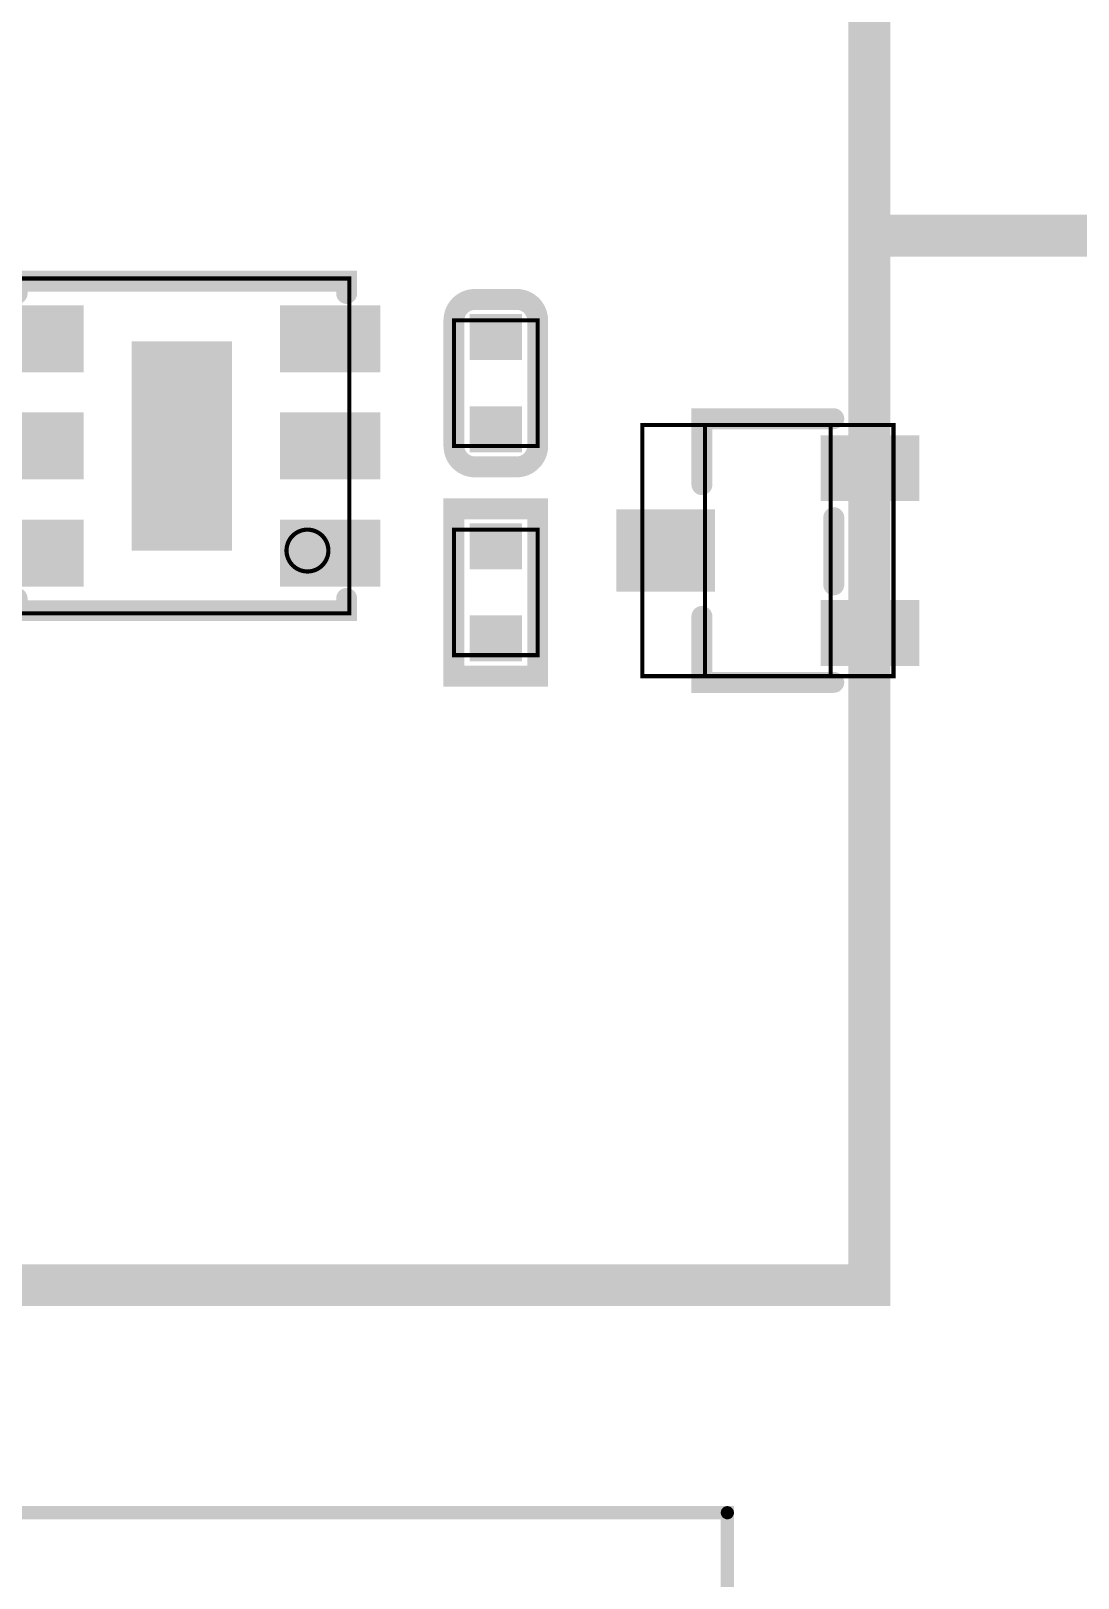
# Model space of a CAD drawing. Extents: x 60 to 160, y 44 to 135.
# Drawn here: x 118.21 to 124.56, y 79.87 to 89.26 of the extents above; entities that cross this region are included whole.
import ezdxf

# ---------------------------------------------------------------- set-up
doc = ezdxf.new("R2010")
doc.units = 0
for name, color, linetype in [('DRIL_PLTE_THRU_01', 3, 'CONTINUOUS'), ('DRIL_PLTE_THRU_02', 253, 'CONTINUOUS'), ('DRIL_PLTE_THRU_03', 4, 'CONTINUOUS'), ('DRIL_PLTE_THRU_04', 253, 'CONTINUOUS'), ('DRIL_PLTE_THRU_05', 210, 'CONTINUOUS'), ('DRIL_PLTE_THRU_06', 253, 'CONTINUOUS'), ('DRIL_PLTE_THRU_07', 57, 'CONTINUOUS'), ('DRIL_PLTE_THRU_08', 231, 'CONTINUOUS'), ('DRIL_PLTE_THRU_09', 253, 'CONTINUOUS'), ('DRIL_PLTE_THRU_10', 112, 'CONTINUOUS'), ('DRIL_PLTE_THRU_11', 216, 'CONTINUOUS'), ('DRIL_PLTE_THRU_12', 5, 'CONTINUOUS'), ('PADS_BOT', 5, 'CONTINUOUS'), ('PADS_INNER', 3, 'CONTINUOUS'), ('PADS_TOP', 3, 'CONTINUOUS'), ('PART_TOP_2DLINE_01', 255, 'CONTINUOUS'), ('PART_TOP_2DLINE_116', 255, 'CONTINUOUS'), ('PART_TOP_2DLINE_117', 255, 'CONTINUOUS'), ('PART_TOP_2DLINE_118', 255, 'CONTINUOUS'), ('PART_TOP_2DLINE_119', 255, 'CONTINUOUS'), ('PART_TOP_2DLINE_126', 255, 'CONTINUOUS')]:
    doc.layers.add(name, color=color, linetype=linetype)

# ---------------------------------------------------------------- blocks, each defined once
blk = doc.blocks.new('SMOOTH_0$127')
at = {"const_width": 0.0635}
blk.add_lwpolyline([(-0.03175, 0, 1), (0.03175, 0, 1)], format="xyb", close=True, dxfattribs=at)
blk = doc.blocks.new('SMOOTH_0$0254')
at = {"const_width": 0.0127}
blk.add_lwpolyline([(-0.00635, 0, 1), (0.00635, 0, 1)], format="xyb", close=True, dxfattribs=at)
blk = doc.blocks.new('PART_BODY_TOP_2')
at = {"layer": 'PART_TOP_2DLINE_01', "const_width": 0.127}
blk.add_lwpolyline([(-0.508, -0.127, 0.414214), (-0.381, -0.254), (0.381, -0.254, 0.414214), (0.508, -0.127), (0.508, 0.127, 0.414214), (0.381, 0.254), (-0.381, 0.254, 0.414214), (-0.508, 0.127)], format="xyb", close=True, dxfattribs=at)
at = {"layer": 'PART_TOP_2DLINE_116', "const_width": 0.0254}
blk.add_lwpolyline([(-0.381, 0.254), (-0.381, -0.254), (0.381, -0.254), (0.381, 0.254)], close=True, dxfattribs=at)
at = {"layer": 'PART_TOP_2DLINE_117', "const_width": 0.0254}
blk.add_lwpolyline([(-0.381, 0.254), (-0.381, -0.254), (0.381, -0.254), (0.381, 0.254)], close=True, dxfattribs=at)
at = {"layer": 'PART_TOP_2DLINE_01'}
for p in [(-0.508, -0.127), (-0.381, -0.254)]:
    blk.add_blockref('SMOOTH_0$127', p, dxfattribs=at)
at = {"layer": 'PART_TOP_2DLINE_116'}
for p in [(-0.381, 0.254), (0.381, 0.254), (-0.381, -0.254), (0.381, -0.254)]:
    blk.add_blockref('SMOOTH_0$0254', p, dxfattribs=at)
at = {"layer": 'PART_TOP_2DLINE_117'}
for p in [(-0.381, 0.254), (0.381, 0.254), (-0.381, -0.254), (0.381, -0.254)]:
    blk.add_blockref('SMOOTH_0$0254', p, dxfattribs=at)
blk = doc.blocks.new('DRIL_HOLE_0')
blk.add_lwpolyline([(0, 0, 1), (0, 0, 1)], format="xyb", close=True)
blk = doc.blocks.new('PAD_0')
blk.add_lwpolyline([(0, 0, 1), (0, 0, 1)], format="xyb", close=True)
blk = doc.blocks.new('PAD_3')
at = {"const_width": 0.2794}
blk.add_lwpolyline([(-0.15875, 0), (0.15875, 0)], dxfattribs=at)
blk = doc.blocks.new('STK_TOP_90')
at = {"layer": 'DRIL_PLTE_THRU_01'}
blk.add_blockref('DRIL_HOLE_0', (0, 0), dxfattribs=at)
at = {"layer": 'DRIL_PLTE_THRU_02'}
blk.add_blockref('DRIL_HOLE_0', (0, 0), dxfattribs=at)
at = {"layer": 'DRIL_PLTE_THRU_03'}
blk.add_blockref('DRIL_HOLE_0', (0, 0), dxfattribs=at)
at = {"layer": 'DRIL_PLTE_THRU_04'}
blk.add_blockref('DRIL_HOLE_0', (0, 0), dxfattribs=at)
at = {"layer": 'DRIL_PLTE_THRU_05'}
blk.add_blockref('DRIL_HOLE_0', (0, 0), dxfattribs=at)
at = {"layer": 'DRIL_PLTE_THRU_06'}
blk.add_blockref('DRIL_HOLE_0', (0, 0), dxfattribs=at)
at = {"layer": 'DRIL_PLTE_THRU_07'}
blk.add_blockref('DRIL_HOLE_0', (0, 0), dxfattribs=at)
at = {"layer": 'DRIL_PLTE_THRU_08'}
blk.add_blockref('DRIL_HOLE_0', (0, 0), dxfattribs=at)
at = {"layer": 'DRIL_PLTE_THRU_09'}
blk.add_blockref('DRIL_HOLE_0', (0, 0), dxfattribs=at)
at = {"layer": 'DRIL_PLTE_THRU_10'}
blk.add_blockref('DRIL_HOLE_0', (0, 0), dxfattribs=at)
at = {"layer": 'DRIL_PLTE_THRU_11'}
blk.add_blockref('DRIL_HOLE_0', (0, 0), dxfattribs=at)
at = {"layer": 'DRIL_PLTE_THRU_12'}
blk.add_blockref('DRIL_HOLE_0', (0, 0), dxfattribs=at)
at = {"layer": 'PADS_BOT'}
blk.add_blockref('PAD_0', (0, 0), dxfattribs=at)
at = {"layer": 'PADS_INNER'}
blk.add_blockref('PAD_0', (0, 0), dxfattribs=at)
at = {"layer": 'PADS_TOP', "rotation": 90}
blk.add_blockref('PAD_3', (0, 0), dxfattribs=at)
blk = doc.blocks.new('SYM_TOP_5')
for name, p in [('PART_BODY_TOP_2', (0, 0)), ('STK_TOP_90', (-0.2794, 0)), ('STK_TOP_90', (0.2794, 0))]:
    blk.add_blockref(name, p)
blk = doc.blocks.new('PART_TOP_100')
blk.add_blockref('SYM_TOP_5', (0, 0))
blk = doc.blocks.new('SMOOTH_0$08001')
at = {"const_width": 0.040005}
blk.add_lwpolyline([(-0.020002, 0, 1), (0.020002, 0, 1)], format="xyb", close=True, dxfattribs=at)
blk = doc.blocks.new('PART_BODY_TOP_18')
at = {"layer": 'PART_TOP_2DLINE_01', "const_width": 0.08}
blk.add_lwpolyline([(-5.84, 21.64), (1.76, 21.64), (1.76, -1.77), (-5.84, -1.77)], close=True, dxfattribs=at)
at = {"layer": 'PART_TOP_2DLINE_01'}
blk.add_blockref('SMOOTH_0$08001', (-5.84, -1.77), dxfattribs=at)
blk = doc.blocks.new('SYM_TOP_21')
blk.add_blockref('PART_BODY_TOP_18', (0, 0))
blk = doc.blocks.new('PART_TOP_328')
blk.add_blockref('SYM_TOP_21', (0, 0))
blk = doc.blocks.new('PART_BODY_TOP_32')
at = {"layer": 'PART_TOP_2DLINE_01', "const_width": 0.127}
for points in [[(-0.40005, 0.40005), (-0.8001, 0.40005), (-0.8001, -0.40005)], [(0.40005, 0.40005), (0.8001, 0.40005), (0.8001, -0.40005)], [(0.199898, -0.40005), (-0.208026, -0.40005)]]:
    blk.add_lwpolyline(points, dxfattribs=at)
at = {"layer": 'PART_TOP_2DLINE_116', "const_width": 0.0254}
blk.add_lwpolyline([(0.762, -0.381), (0.762, 0.381), (-0.762, 0.381), (-0.762, -0.381)], close=True, dxfattribs=at)
at = {"layer": 'PART_TOP_2DLINE_117', "const_width": 0.0254}
blk.add_lwpolyline([(0.762, -0.762), (0.762, 0.762), (-0.762, 0.762), (-0.762, -0.762)], close=True, dxfattribs=at)
at = {"layer": 'PART_TOP_2DLINE_01'}
for p in [(-0.8001, 0.40005), (-0.40005, 0.40005), (0.40005, 0.40005), (0.8001, 0.40005), (-0.8001, -0.40005), (-0.208026, -0.40005), (0.199898, -0.40005), (0.8001, -0.40005)]:
    blk.add_blockref('SMOOTH_0$127', p, dxfattribs=at)
at = {"layer": 'PART_TOP_2DLINE_116'}
for p in [(-0.762, 0.381), (0.762, 0.381), (-0.762, -0.381), (0.762, -0.381)]:
    blk.add_blockref('SMOOTH_0$0254', p, dxfattribs=at)
at = {"layer": 'PART_TOP_2DLINE_117'}
for p in [(-0.762, 0.762), (0.762, 0.762), (-0.762, -0.762), (0.762, -0.762)]:
    blk.add_blockref('SMOOTH_0$0254', p, dxfattribs=at)
blk = doc.blocks.new('PAD_51')
at = {"const_width": 0.40005}
blk.add_lwpolyline([(-0.299974, 0), (0.299974, 0)], dxfattribs=at)
blk = doc.blocks.new('STK_TOP_148')
at = {"layer": 'DRIL_PLTE_THRU_01'}
blk.add_blockref('DRIL_HOLE_0', (0, 0), dxfattribs=at)
at = {"layer": 'DRIL_PLTE_THRU_02'}
blk.add_blockref('DRIL_HOLE_0', (0, 0), dxfattribs=at)
at = {"layer": 'DRIL_PLTE_THRU_03'}
blk.add_blockref('DRIL_HOLE_0', (0, 0), dxfattribs=at)
at = {"layer": 'DRIL_PLTE_THRU_04'}
blk.add_blockref('DRIL_HOLE_0', (0, 0), dxfattribs=at)
at = {"layer": 'DRIL_PLTE_THRU_05'}
blk.add_blockref('DRIL_HOLE_0', (0, 0), dxfattribs=at)
at = {"layer": 'DRIL_PLTE_THRU_06'}
blk.add_blockref('DRIL_HOLE_0', (0, 0), dxfattribs=at)
at = {"layer": 'DRIL_PLTE_THRU_07'}
blk.add_blockref('DRIL_HOLE_0', (0, 0), dxfattribs=at)
at = {"layer": 'DRIL_PLTE_THRU_08'}
blk.add_blockref('DRIL_HOLE_0', (0, 0), dxfattribs=at)
at = {"layer": 'DRIL_PLTE_THRU_09'}
blk.add_blockref('DRIL_HOLE_0', (0, 0), dxfattribs=at)
at = {"layer": 'DRIL_PLTE_THRU_10'}
blk.add_blockref('DRIL_HOLE_0', (0, 0), dxfattribs=at)
at = {"layer": 'DRIL_PLTE_THRU_11'}
blk.add_blockref('DRIL_HOLE_0', (0, 0), dxfattribs=at)
at = {"layer": 'DRIL_PLTE_THRU_12'}
blk.add_blockref('DRIL_HOLE_0', (0, 0), dxfattribs=at)
at = {"layer": 'PADS_BOT'}
blk.add_blockref('PAD_0', (0, 0), dxfattribs=at)
at = {"layer": 'PADS_INNER'}
blk.add_blockref('PAD_0', (0, 0), dxfattribs=at)
at = {"layer": 'PADS_TOP', "rotation": 90}
blk.add_blockref('PAD_51', (0, 0), dxfattribs=at)
blk = doc.blocks.new('PAD_52')
at = {"const_width": 0.500126}
blk.add_lwpolyline([(-0.299974, 0), (0.299974, 0)], dxfattribs=at)
blk = doc.blocks.new('STK_TOP_149')
at = {"layer": 'DRIL_PLTE_THRU_01'}
blk.add_blockref('DRIL_HOLE_0', (0, 0), dxfattribs=at)
at = {"layer": 'DRIL_PLTE_THRU_02'}
blk.add_blockref('DRIL_HOLE_0', (0, 0), dxfattribs=at)
at = {"layer": 'DRIL_PLTE_THRU_03'}
blk.add_blockref('DRIL_HOLE_0', (0, 0), dxfattribs=at)
at = {"layer": 'DRIL_PLTE_THRU_04'}
blk.add_blockref('DRIL_HOLE_0', (0, 0), dxfattribs=at)
at = {"layer": 'DRIL_PLTE_THRU_05'}
blk.add_blockref('DRIL_HOLE_0', (0, 0), dxfattribs=at)
at = {"layer": 'DRIL_PLTE_THRU_06'}
blk.add_blockref('DRIL_HOLE_0', (0, 0), dxfattribs=at)
at = {"layer": 'DRIL_PLTE_THRU_07'}
blk.add_blockref('DRIL_HOLE_0', (0, 0), dxfattribs=at)
at = {"layer": 'DRIL_PLTE_THRU_08'}
blk.add_blockref('DRIL_HOLE_0', (0, 0), dxfattribs=at)
at = {"layer": 'DRIL_PLTE_THRU_09'}
blk.add_blockref('DRIL_HOLE_0', (0, 0), dxfattribs=at)
at = {"layer": 'DRIL_PLTE_THRU_10'}
blk.add_blockref('DRIL_HOLE_0', (0, 0), dxfattribs=at)
at = {"layer": 'DRIL_PLTE_THRU_11'}
blk.add_blockref('DRIL_HOLE_0', (0, 0), dxfattribs=at)
at = {"layer": 'DRIL_PLTE_THRU_12'}
blk.add_blockref('DRIL_HOLE_0', (0, 0), dxfattribs=at)
at = {"layer": 'PADS_BOT'}
blk.add_blockref('PAD_0', (0, 0), dxfattribs=at)
at = {"layer": 'PADS_INNER'}
blk.add_blockref('PAD_0', (0, 0), dxfattribs=at)
at = {"layer": 'PADS_TOP', "rotation": 90}
blk.add_blockref('PAD_52', (0, 0), dxfattribs=at)
blk = doc.blocks.new('SYM_TOP_35')
for name, p in [('STK_TOP_149', (0, 0.62)), ('PART_BODY_TOP_32', (0, 0)), ('STK_TOP_148', (-0.5001, -0.62)), ('STK_TOP_148', (0.5001, -0.62))]:
    blk.add_blockref(name, p)
blk = doc.blocks.new('PART_TOP_359')
blk.add_blockref('SYM_TOP_35', (0, 0))
blk = doc.blocks.new('PART_BODY_TOP_36')
at = {"layer": 'PART_TOP_2DLINE_01', "const_width": 0.127}
blk.add_lwpolyline([(-0.508, 0.254), (0.508, 0.254), (0.508, -0.254), (-0.508, -0.254)], close=True, dxfattribs=at)
at = {"layer": 'PART_TOP_2DLINE_118', "const_width": 0.0254}
blk.add_lwpolyline([(-0.381, 0.254), (0.381, 0.254), (0.381, -0.254), (-0.381, -0.254)], close=True, dxfattribs=at)
at = {"layer": 'PART_TOP_2DLINE_119', "const_width": 0.0254}
blk.add_lwpolyline([(-0.381, 0.254), (0.381, 0.254), (0.381, -0.254), (-0.381, -0.254)], close=True, dxfattribs=at)
at = {"layer": 'PART_TOP_2DLINE_01'}
for p in [(-0.508, 0.254), (0.508, 0.254), (-0.508, -0.254), (0.508, -0.254)]:
    blk.add_blockref('SMOOTH_0$127', p, dxfattribs=at)
at = {"layer": 'PART_TOP_2DLINE_118'}
for p in [(-0.381, 0.254), (0.381, 0.254), (-0.381, -0.254), (0.381, -0.254)]:
    blk.add_blockref('SMOOTH_0$0254', p, dxfattribs=at)
at = {"layer": 'PART_TOP_2DLINE_119'}
for p in [(-0.381, 0.254), (0.381, 0.254), (-0.381, -0.254), (0.381, -0.254)]:
    blk.add_blockref('SMOOTH_0$0254', p, dxfattribs=at)
blk = doc.blocks.new('SYM_TOP_39')
for name, p in [('PART_BODY_TOP_36', (0, 0)), ('STK_TOP_90', (-0.2794, 0)), ('STK_TOP_90', (0.2794, 0))]:
    blk.add_blockref(name, p)
blk = doc.blocks.new('PART_TOP_403')
blk.add_blockref('SYM_TOP_39', (0, 0))
blk = doc.blocks.new('PART_BODY_TOP_52')
at = {"layer": 'PART_TOP_2DLINE_116', "const_width": 0.0254}
blk.add_lwpolyline([(-1.016, 1.016), (-1.016, -1.016), (1.016, -1.016), (1.016, 1.016)], close=True, dxfattribs=at)
blk.add_lwpolyline([(0.889, -0.635, 1), (0.635, -0.635, 1)], format="xyb", close=True, dxfattribs=at)
at = {"layer": 'PART_TOP_2DLINE_117', "const_width": 0.0254}
blk.add_lwpolyline([(-1.016, 1.016), (-1.016, -1.016), (1.016, -1.016), (1.016, 1.016)], close=True, dxfattribs=at)
at = {"layer": 'PART_TOP_2DLINE_126', "const_width": 0.127}
for points in [[(1, 0.9253), (1, 1), (-1, 1), (-1, 0.9253)], [(-1, -0.9253), (-1, -1), (1, -1), (1, -0.9253)]]:
    blk.add_lwpolyline(points, dxfattribs=at)
at = {"layer": 'PART_TOP_2DLINE_126', "const_width": 0.254}
for points in [[(-1.4204, 0.7, 1), (-1.7796, 0.7, 1)], [(-1.473, 0.7, 1), (-1.727, 0.7, 1)]]:
    blk.add_lwpolyline(points, format="xyb", close=True, dxfattribs=at)
at = {"layer": 'PART_TOP_2DLINE_116'}
for p in [(-1.016, 1.016), (1.016, 1.016), (-1.016, -1.016), (1.016, -1.016)]:
    blk.add_blockref('SMOOTH_0$0254', p, dxfattribs=at)
at = {"layer": 'PART_TOP_2DLINE_117'}
for p in [(-1.016, 1.016), (1.016, 1.016), (-1.016, -1.016), (1.016, -1.016)]:
    blk.add_blockref('SMOOTH_0$0254', p, dxfattribs=at)
at = {"layer": 'PART_TOP_2DLINE_126'}
for p in [(-1, 1), (1, 1), (-1, 0.9253), (1, 0.9253), (-1, -0.9253), (-1, -1), (1, -0.9253), (1, -1)]:
    blk.add_blockref('SMOOTH_0$127', p, dxfattribs=at)
blk = doc.blocks.new('PAD_70')
at = {"const_width": 0.4064}
blk.add_lwpolyline([(-0.3048, 0), (0.3048, 0)], dxfattribs=at)
blk = doc.blocks.new('STK_TOP_180')
at = {"layer": 'DRIL_PLTE_THRU_01'}
blk.add_blockref('DRIL_HOLE_0', (0, 0), dxfattribs=at)
at = {"layer": 'DRIL_PLTE_THRU_02'}
blk.add_blockref('DRIL_HOLE_0', (0, 0), dxfattribs=at)
at = {"layer": 'DRIL_PLTE_THRU_03'}
blk.add_blockref('DRIL_HOLE_0', (0, 0), dxfattribs=at)
at = {"layer": 'DRIL_PLTE_THRU_04'}
blk.add_blockref('DRIL_HOLE_0', (0, 0), dxfattribs=at)
at = {"layer": 'DRIL_PLTE_THRU_05'}
blk.add_blockref('DRIL_HOLE_0', (0, 0), dxfattribs=at)
at = {"layer": 'DRIL_PLTE_THRU_06'}
blk.add_blockref('DRIL_HOLE_0', (0, 0), dxfattribs=at)
at = {"layer": 'DRIL_PLTE_THRU_07'}
blk.add_blockref('DRIL_HOLE_0', (0, 0), dxfattribs=at)
at = {"layer": 'DRIL_PLTE_THRU_08'}
blk.add_blockref('DRIL_HOLE_0', (0, 0), dxfattribs=at)
at = {"layer": 'DRIL_PLTE_THRU_09'}
blk.add_blockref('DRIL_HOLE_0', (0, 0), dxfattribs=at)
at = {"layer": 'DRIL_PLTE_THRU_10'}
blk.add_blockref('DRIL_HOLE_0', (0, 0), dxfattribs=at)
at = {"layer": 'DRIL_PLTE_THRU_11'}
blk.add_blockref('DRIL_HOLE_0', (0, 0), dxfattribs=at)
at = {"layer": 'DRIL_PLTE_THRU_12'}
blk.add_blockref('DRIL_HOLE_0', (0, 0), dxfattribs=at)
at = {"layer": 'PADS_BOT'}
blk.add_blockref('PAD_0', (0, 0), dxfattribs=at)
at = {"layer": 'PADS_INNER'}
blk.add_blockref('PAD_0', (0, 0), dxfattribs=at)
at = {"layer": 'PADS_TOP'}
blk.add_blockref('PAD_70', (0, 0), dxfattribs=at)
blk = doc.blocks.new('PAD_71')
at = {"const_width": 0.6096}
blk.add_lwpolyline([(-0.635, 0), (0.635, 0)], dxfattribs=at)
blk = doc.blocks.new('STK_TOP_181')
at = {"layer": 'DRIL_PLTE_THRU_01'}
blk.add_blockref('DRIL_HOLE_0', (0, 0), dxfattribs=at)
at = {"layer": 'DRIL_PLTE_THRU_02'}
blk.add_blockref('DRIL_HOLE_0', (0, 0), dxfattribs=at)
at = {"layer": 'DRIL_PLTE_THRU_03'}
blk.add_blockref('DRIL_HOLE_0', (0, 0), dxfattribs=at)
at = {"layer": 'DRIL_PLTE_THRU_04'}
blk.add_blockref('DRIL_HOLE_0', (0, 0), dxfattribs=at)
at = {"layer": 'DRIL_PLTE_THRU_05'}
blk.add_blockref('DRIL_HOLE_0', (0, 0), dxfattribs=at)
at = {"layer": 'DRIL_PLTE_THRU_06'}
blk.add_blockref('DRIL_HOLE_0', (0, 0), dxfattribs=at)
at = {"layer": 'DRIL_PLTE_THRU_07'}
blk.add_blockref('DRIL_HOLE_0', (0, 0), dxfattribs=at)
at = {"layer": 'DRIL_PLTE_THRU_08'}
blk.add_blockref('DRIL_HOLE_0', (0, 0), dxfattribs=at)
at = {"layer": 'DRIL_PLTE_THRU_09'}
blk.add_blockref('DRIL_HOLE_0', (0, 0), dxfattribs=at)
at = {"layer": 'DRIL_PLTE_THRU_10'}
blk.add_blockref('DRIL_HOLE_0', (0, 0), dxfattribs=at)
at = {"layer": 'DRIL_PLTE_THRU_11'}
blk.add_blockref('DRIL_HOLE_0', (0, 0), dxfattribs=at)
at = {"layer": 'DRIL_PLTE_THRU_12'}
blk.add_blockref('DRIL_HOLE_0', (0, 0), dxfattribs=at)
at = {"layer": 'PADS_BOT'}
blk.add_blockref('PAD_0', (0, 0), dxfattribs=at)
at = {"layer": 'PADS_INNER'}
blk.add_blockref('PAD_0', (0, 0), dxfattribs=at)
at = {"layer": 'PADS_TOP', "rotation": 90}
blk.add_blockref('PAD_71', (0, 0), dxfattribs=at)
blk = doc.blocks.new('SYM_TOP_55')
for name, p in [('PART_BODY_TOP_52', (0, 0)), ('STK_TOP_181', (0, 0)), ('STK_TOP_180', (-0.899922, 0.649986)), ('STK_TOP_180', (0.899922, 0.649986)), ('STK_TOP_180', (-0.899922, 0)), ('STK_TOP_180', (0.899922, 0)), ('STK_TOP_180', (-0.899922, -0.649986)), ('STK_TOP_180', (0.899922, -0.649986))]:
    blk.add_blockref(name, p)
blk = doc.blocks.new('PART_TOP_685')
blk.add_blockref('SYM_TOP_55', (0, 0))
blk = doc.blocks.new('SMOOTH_0$254')
at = {"const_width": 0.127}
blk.add_lwpolyline([(-0.0635, 0, 1), (0.0635, 0, 1)], format="xyb", close=True, dxfattribs=at)
blk = doc.blocks.new('PART_BODY_TOP_42357')
at = {"layer": 'PART_TOP_2DLINE_01', "const_width": 0.254}
blk.add_lwpolyline([(-19.98, 19.95), (20.01, 19.95), (20.01, -20.06), (-19.98, -20.06)], close=True, dxfattribs=at)
blk.add_lwpolyline([(29.05, -10.69, -0.388879), (26.05, -13.69), (20.01, -13.69), (20.01, -6.71), (26.05, -6.71, -0.365453), (29.05, -9.71)], format="xyb", close=True, dxfattribs=at)
at = {"layer": 'PART_TOP_2DLINE_01'}
for p in [(20.01, -13.69), (20.01, -20.06)]:
    blk.add_blockref('SMOOTH_0$254', p, dxfattribs=at)
blk = doc.blocks.new('SYM_TOP_77')
blk.add_blockref('PART_BODY_TOP_42357', (0, 0))
blk = doc.blocks.new('PART_TOP_830')
blk.add_blockref('SYM_TOP_77', (0, 0))

msp = doc.modelspace()

# ---------------------------------------------------------------- block references
for name, p in [('PART_TOP_830', (103.2875, 101.7071)), ('PART_TOP_685', (119.126, 86.741))]:
    msp.add_blockref(name, p)
for name, p, rotation in [('PART_TOP_100', (121.031, 87.122), 270), ('PART_TOP_359', (122.682, 86.106), 90), ('PART_TOP_403', (121.031, 85.852), 270), ('PART_TOP_328', (116.5962, 78.4962), 180)]:
    msp.add_blockref(name, p, dxfattribs=dict(rotation=rotation))

doc.saveas('drawing.dxf')
